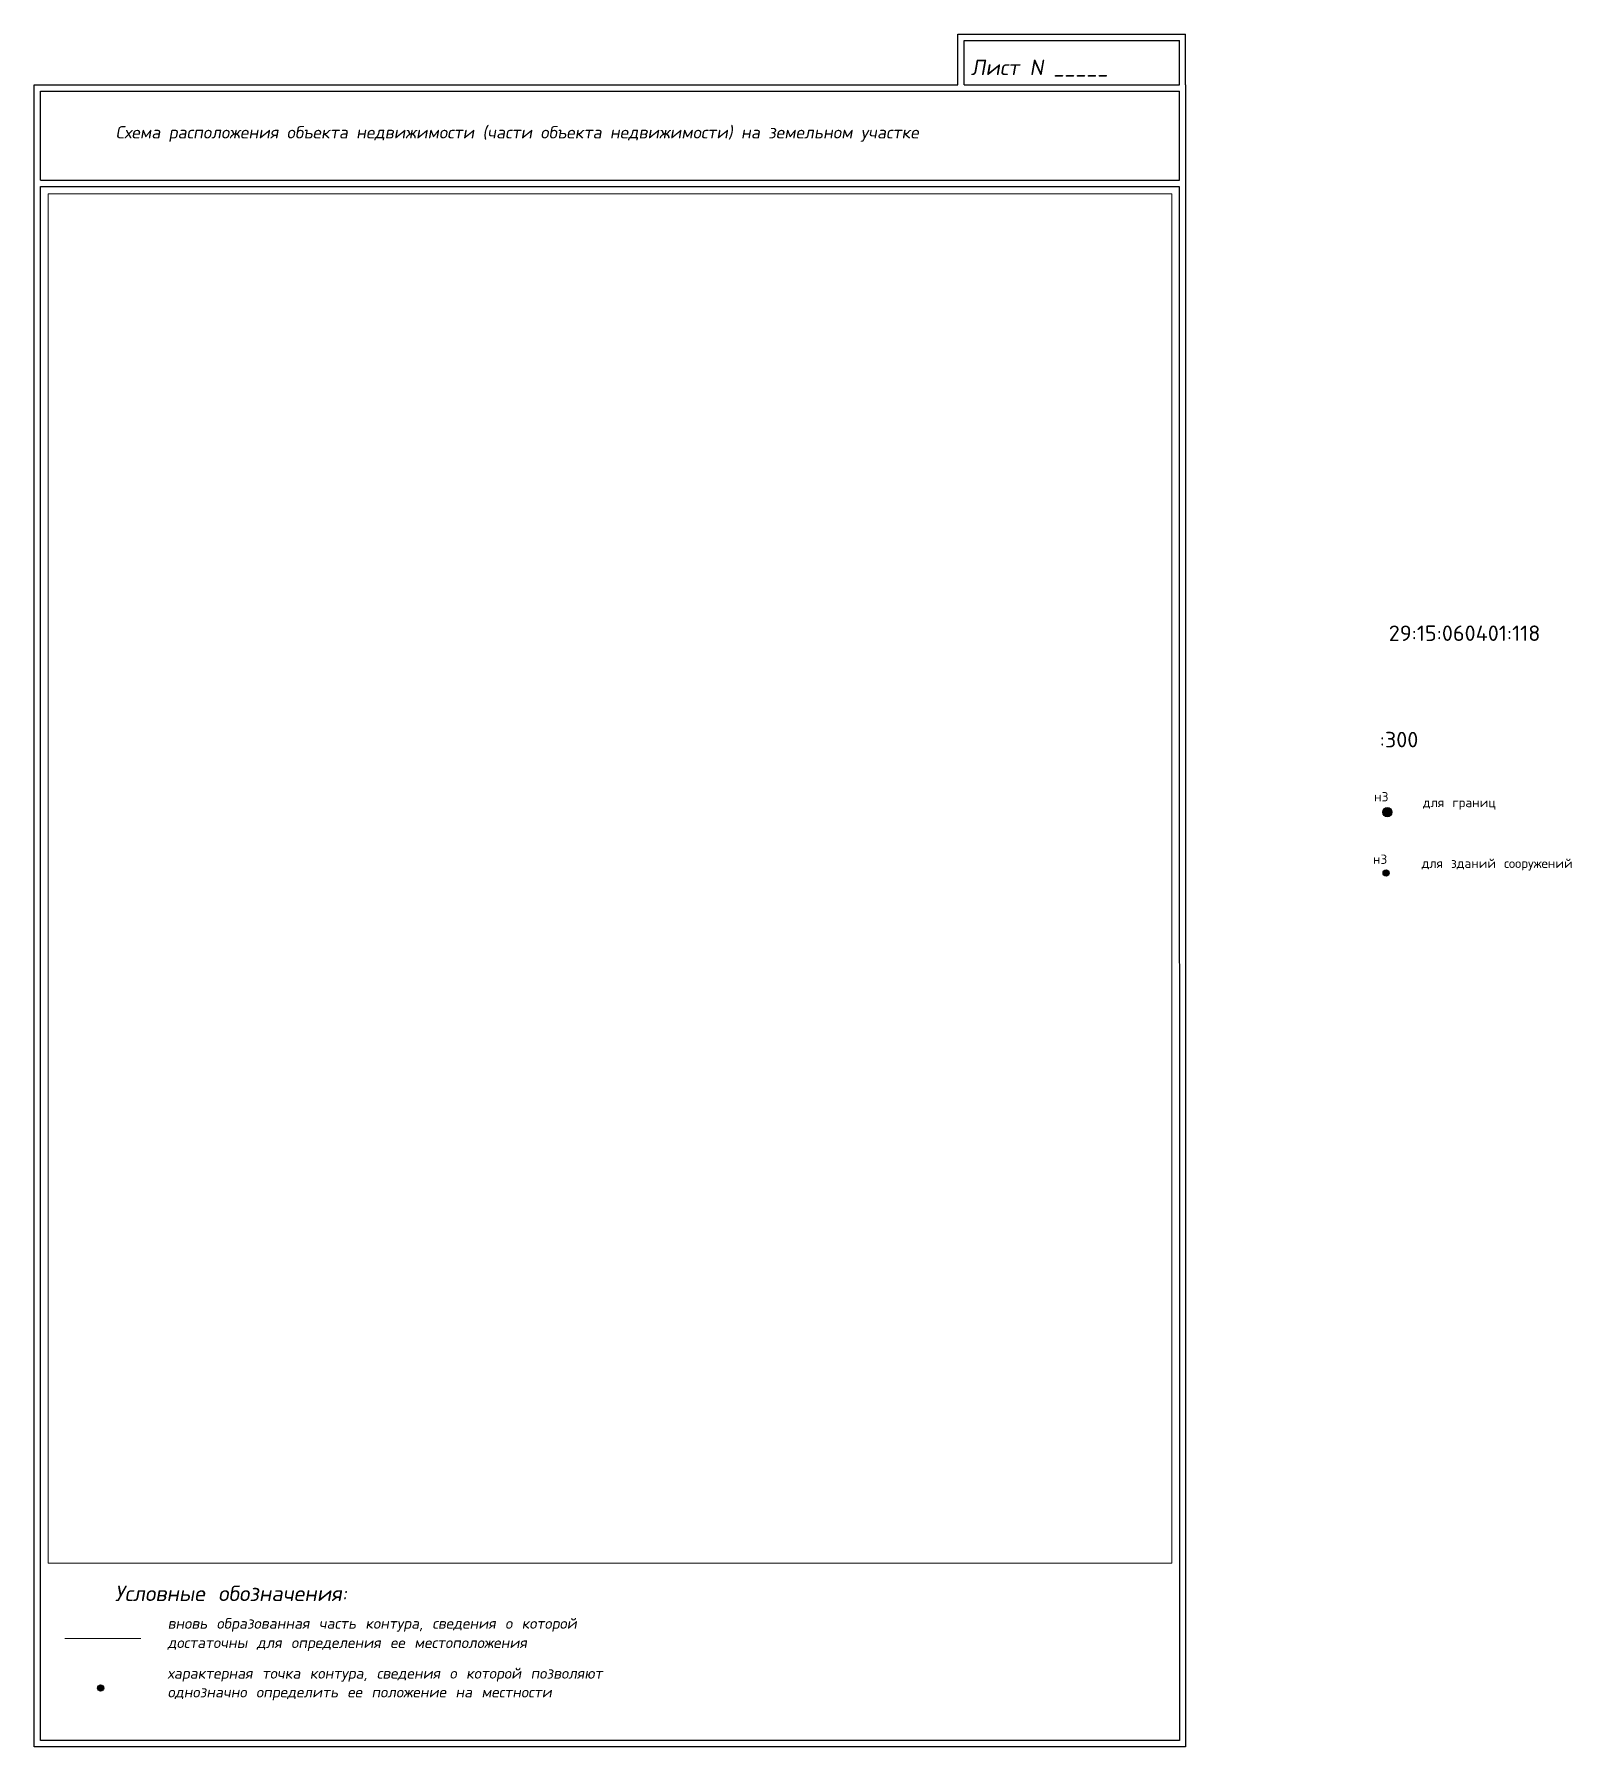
# Paper-space layout 'ТехПлан Схема' of a CAD drawing. Header units: millimetres. Extents: x 9 to 258, y 3 to 279.
import ezdxf

# ---------------------------------------------------------------- set-up
doc = ezdxf.new("R2010")
doc.units = ezdxf.units.MM
doc.layers.add('Текст', color=250, linetype='Continuous')
doc.styles.add('ASHADE', font='simplex.shx', dxfattribs={"height": 0.6})
doc.styles.add('Стандарт', font='txt.shx')

psp = doc.layouts.new('ТехПлан Схема')

# ---------------------------------------------------------------- hatches: boundary and pattern name
at = {"layer": 'Текст', "ltscale": 0.2}
h = psp.add_hatch(color=7, dxfattribs=at)
edge = h.paths.add_edge_path()
edge.add_arc((228.07, 153.59), 0.75, 0, 360)
h = psp.add_hatch(color=7, dxfattribs=at)
edge = h.paths.add_edge_path()
edge.add_arc((227.87, 143.76), 0.5, 0, 360)
h = psp.add_hatch(color=256, dxfattribs=at)
edge = h.paths.add_edge_path()
edge.add_arc((20, 12.01), 0.5, 0, 360)

# ---------------------------------------------------------------- linework, layer by layer
at = {"layer": 'Текст'}
for p, q in [((158.62, 271.16), (158.62, 279.36)), ((158.62, 279.36), (195.44, 279.36)), ((159.62, 271.16), (159.62, 278.36)), ((159.62, 278.36), (194.44, 278.36)), ((194.44, 271.16), (194.44, 278.36)), ((195.44, 271.16), (195.44, 279.36)), ((9.26, 271.16), (158.62, 271.16)), ((9.26, 2.52), (9.26, 271.16)), ((10.26, 270.16), (194.44, 270.16)), ((10.26, 255.77), (10.26, 270.16)), ((159.62, 271.16), (194.44, 271.16)), ((194.44, 255.77), (194.44, 270.16)), ((195.44, 271.16), (195.44, 2.52)), ((10.26, 255.77), (194.44, 255.77)), ((10.26, 254.77), (194.43, 254.77)), ((10.26, 3.52), (10.26, 254.77)), ((194.43, 254.77), (194.44, 3.52)), ((194.44, 3.52), (10.26, 3.52)), ((195.44, 2.52), (9.26, 2.52))]:
    psp.add_line(p, q, dxfattribs=at)
at = {"layer": 'Текст', "color": 1, "lineweight": 20}
psp.add_line((14.23, 20.04), (26.48, 20.04), dxfattribs=at)
at = {"layer": 'Текст', "color": 7, "ltscale": 0.2}
for centre, radius in [((228.07, 153.59), 0.75), ((227.87, 143.76), 0.5)]:
    psp.add_circle(centre, radius, dxfattribs=at)
at = {"layer": 'Текст', "ltscale": 0.2}
psp.add_circle((20, 12.01), 0.5, dxfattribs=at)

# ---------------------------------------------------------------- texts
at = {"layer": 'Текст', "color": 7, "linetype": 'Continuous', "lineweight": 15, "ltscale": 0.1, "style": 'ASHADE', "oblique": 10}
for s, height, p in [('Лист N _____', 2.5, (160.71, 272.75)), ('Схема расположения объекта недвижимости (части объекта недвижимости) на земельном участке', 2, (22.43, 262.51))]:
    psp.add_text(s, height=height, dxfattribs=at).set_placement(p)
at = {"layer": 'Текст', "color": 5, "lineweight": 25, "style": 'Стандарт'}
psp.add_text('29:15:060401:118', height=2.5, dxfattribs=at).set_placement((228.3, 181.28))
at = {"layer": 'Текст', "lineweight": 25, "style": 'Стандарт'}
psp.add_text(':300', height=2.5, dxfattribs=at).set_placement((226.83, 164.08))
at = {"layer": 'Текст', "color": 7, "linetype": 'Continuous', "lineweight": 15, "style": 'Стандарт'}
for s, p in [('н3', (225.94, 155.35)), ('для границ', (233.81, 154.41)), ('н3', (225.74, 145.24)), ('для зданий сооружений', (233.61, 144.58))]:
    psp.add_text(s, height=1.5, dxfattribs=at).set_placement(p)
at = {"layer": 'Текст', "color": 7, "linetype": 'Continuous', "lineweight": 20, "style": 'Стандарт', "oblique": 10}
psp.add_text('Условные обозначения:', height=2.5, dxfattribs=at).set_placement((22.31, 26.07))
at = {"layer": 'Текст', "color": 7, "linetype": 'Continuous', "lineweight": 15, "style": 'Стандарт', "oblique": 10}
for s, p in [('вновь образованная часть контура, сведения о которой ', (30.83, 21.6)), ('достаточны для определения ее местоположения', (30.83, 18.48)), ('характерная точка контура, сведения о которой позволяют', (30.83, 13.53)), ('однозначно определить ее положение на местности', (30.83, 10.49))]:
    psp.add_text(s, height=1.75, dxfattribs=at).set_placement(p)

# ---------------------------------------------------------------- viewports
at = {"layer": 'Текст', "ltscale": 0.2, "view_target_point": (2515706.07, 447510.27)}
psp.add_viewport(center=(102.35, 142.87), size=(181.7, 221.377), view_center_point=(-187.87, 20965.9), view_height=2187.764, dxfattribs=at)

doc.saveas('drawing.dxf')
